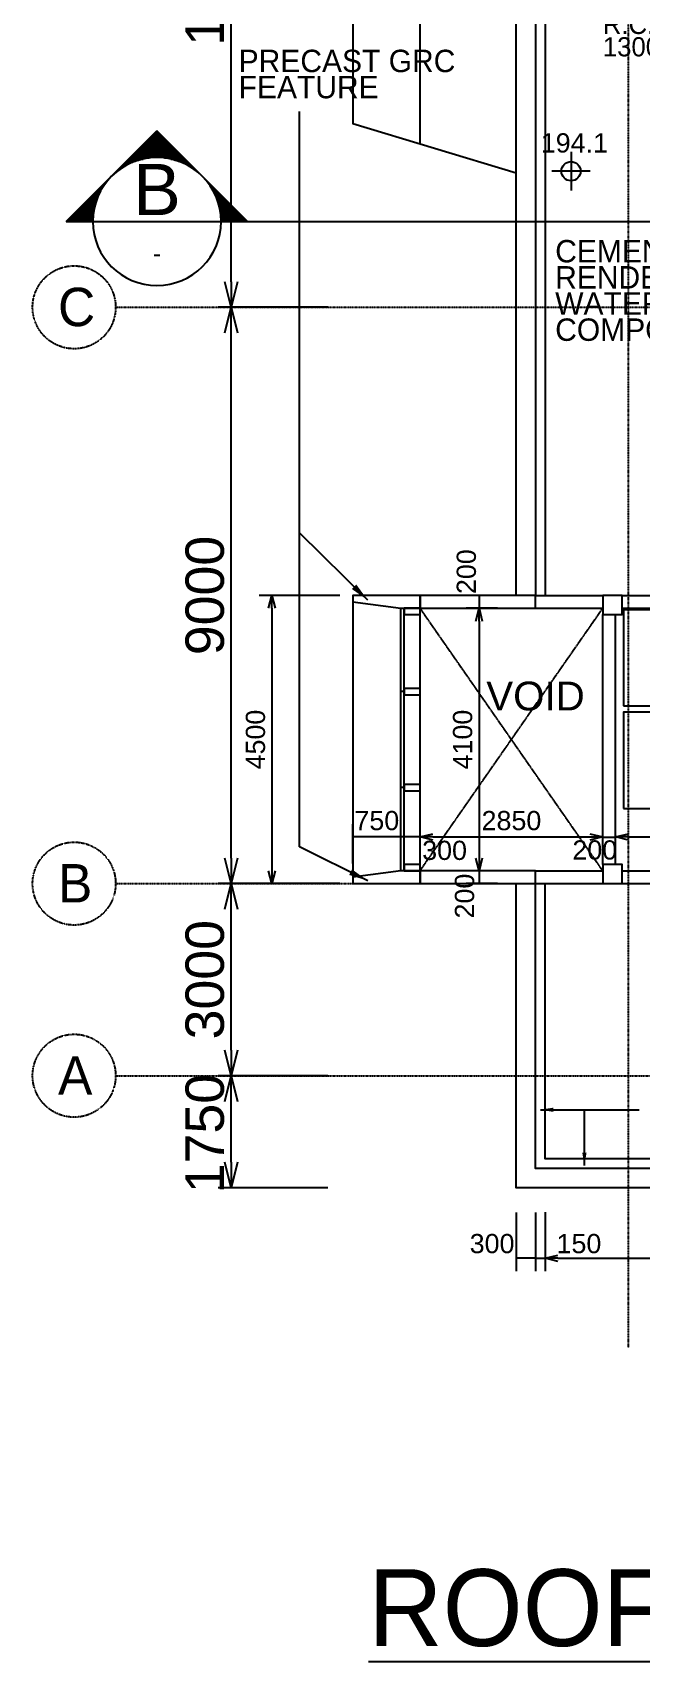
# Model space of a CAD drawing. Header units: millimetres. Extents: x 464 to 50148, y 310 to 56051.
# Drawn here: x 464 to 9961, y 1773 to 27210 of the extents above; entities that cross this region are included whole.
import ezdxf
from ezdxf.enums import TextEntityAlignment as Align

# ---------------------------------------------------------------- set-up
doc = ezdxf.new("R2010")
doc.units = ezdxf.units.MM
doc.linetypes.add('CENTER', pattern=[50.8, 31.75, -6.35, 6.35, -6.35])
doc.linetypes.add('DASHDOT', pattern=[1, 0.5, -0.25, 0, -0.25])
doc.layers.get('0').update_dxf_attribs({"color": 8})
doc.layers.get('Defpoints').update_dxf_attribs({"color": 8})
for name, color, linetype in [('A-032-PLAN LEVELS', 8, 'Continuous'), ('DLN020__', 8, 'DASHDOT'), ('DLN030', 8, 'Continuous'), ('DLN030_1', 8, 'Continuous'), ('DLN032__', 8, 'Continuous'), ('DLN040__', 8, 'Continuous'), ('DLN041__', 8, 'Continuous'), ('DLN052__', 8, 'Continuous'), ('DLN210__', 8, 'Continuous'), ('DLN220__', 8, 'Continuous'), ('DLN280__', 8, 'Continuous'), ('DLN314__', 8, 'Continuous'), ('DLN327__', 8, 'CENTER'), ('LEVEL', 8, 'Continuous'), ('MARK', 8, 'Continuous')]:
    doc.layers.add(name, color=color, linetype=linetype)
doc.styles.add('A_IAS_GRID$0$Standard', font='txt')
doc.styles.add('ROMANS', font='swissl.ttf')
doc.styles.add('SWIS721LT450', font='swissl.ttf')
doc.styles.add('SWIS721LT750', font='swissl.ttf')
doc.dimstyles.new('INTDIM', dxfattribs={"dimscale": 200, "dimtxt": 2.25, "dimasz": 1.5, "dimexe": 1, "dimexo": 0, "dimgap": 1, "dimtad": 1, "dimdec": 0, "dimrnd": 1, "dimzin": 1, "dimdsep": 46, "dimtxsty": 'SWIS721LT450', "dimcen": 1, "dimclrd": 256, "dimclre": 256, "dimclrt": 256, "dimaunit": 1, "dimadec": 3, "dimazin": 0, "dimtfac": 1, "dimtdec": 0, "dimtix": 1, "dimtmove": 2, "dimatfit": 0, "dimfxl": 1, "dimtolj": 1, "dimtzin": 0, "dimarcsym": 0})

# ---------------------------------------------------------------- blocks, each defined once
blk = doc.blocks.new('DIMARR')
for p, q in [((-1, 0.25), (0, 0)), ((-1, 0), (0, 0)), ((0, 0), (-1, -0.25))]:
    blk.add_line(p, q)
blk = doc.blocks.new('*D95')
at = {"layer": 'Defpoints', "color": 0, "transparency": 16777216}
for p in [(3561, 13919), (5269, 13919), (5269, 10919)]:
    blk.add_point(p, dxfattribs=at)
at = {"layer": 'DLN030_1', "lineweight": -2, "transparency": 16777216}
for p, q in [((5069, 13919), (3361, 13919)), ((3561, 11319), (3561, 13519)), ((5069, 10919), (3361, 10919))]:
    blk.add_line(p, q, dxfattribs=at)
at = {"layer": 'DLN030_1', "lineweight": -2, "transparency": 16777216, "xscale": 400, "yscale": 400, "zscale": 400}
for p, rotation in [((3561, 13919), 90), ((3561, 10919), 270)]:
    blk.add_blockref('DIMARR', p, dxfattribs=dict(at, rotation=rotation))
at = {"layer": 'DLN030_1', "transparency": 16777216, "insert": (3153, 12419), "char_height": 600, "attachment_point": 5, "rotation": 90, "style": 'SWIS721LT450'}
blk.add_mtext('\\A1;3000', dxfattribs=at)
blk = doc.blocks.new('*D96')
at = {"layer": 'Defpoints', "color": 0, "transparency": 16777216}
for p in [(3561, 22919), (5269, 22919), (5269, 13919)]:
    blk.add_point(p, dxfattribs=at)
at = {"layer": 'DLN030_1', "lineweight": -2, "transparency": 16777216}
for p, q in [((5069, 22919), (3361, 22919)), ((3561, 14319), (3561, 22519)), ((5069, 13919), (3361, 13919))]:
    blk.add_line(p, q, dxfattribs=at)
at = {"layer": 'DLN030_1', "lineweight": -2, "transparency": 16777216, "xscale": 400, "yscale": 400, "zscale": 400}
for p, rotation in [((3561, 22919), 90), ((3561, 13919), 270)]:
    blk.add_blockref('DIMARR', p, dxfattribs=dict(at, rotation=rotation))
at = {"layer": 'DLN030_1', "transparency": 16777216, "insert": (3153, 18419), "char_height": 600, "attachment_point": 5, "rotation": 90, "style": 'SWIS721LT450'}
blk.add_mtext('\\A1;9000', dxfattribs=at)
blk = doc.blocks.new('*D97')
at = {"layer": 'Defpoints', "color": 0, "transparency": 16777216}
for p in [(3561, 33419), (5269, 33419), (5269, 22919)]:
    blk.add_point(p, dxfattribs=at)
at = {"layer": 'DLN030_1', "lineweight": -2, "transparency": 16777216}
for p, q in [((5069, 33419), (3361, 33419)), ((3561, 23319), (3561, 33019)), ((5069, 22919), (3361, 22919))]:
    blk.add_line(p, q, dxfattribs=at)
at = {"layer": 'DLN030_1', "lineweight": -2, "transparency": 16777216, "xscale": 400, "yscale": 400, "zscale": 400}
for p, rotation in [((3561, 33419), 90), ((3561, 22919), 270)]:
    blk.add_blockref('DIMARR', p, dxfattribs=dict(at, rotation=rotation))
at = {"layer": 'DLN030_1', "transparency": 16777216, "insert": (3153, 28169), "char_height": 600, "attachment_point": 5, "rotation": 90, "style": 'SWIS721LT450'}
blk.add_mtext('\\A1;10500', dxfattribs=at)
blk = doc.blocks.new('*D103')
at = {"layer": 'Defpoints', "color": 0, "transparency": 16777216}
for p in [(3561, 10919), (5269, 10919), (5269, 9169)]:
    blk.add_point(p, dxfattribs=at)
at = {"layer": 'DLN030_1', "lineweight": -2, "transparency": 16777216}
for p, q in [((5069, 10919), (3361, 10919)), ((3561, 9569), (3561, 10519)), ((5069, 9169), (3361, 9169))]:
    blk.add_line(p, q, dxfattribs=at)
at = {"layer": 'DLN030_1', "lineweight": -2, "transparency": 16777216, "xscale": 400, "yscale": 400, "zscale": 400}
for p, rotation in [((3561, 10919), 90), ((3561, 9169), 270)]:
    blk.add_blockref('DIMARR', p, dxfattribs=dict(at, rotation=rotation))
at = {"layer": 'DLN030_1', "transparency": 16777216, "insert": (3153, 10016), "char_height": 600, "attachment_point": 5, "rotation": 90, "style": 'SWIS721LT450'}
blk.add_mtext('\\A1;1750', dxfattribs=at)
blk = doc.blocks.new('*D125')
at = {"layer": 'Defpoints', "color": 0, "transparency": 16777216}
for p in [(8009, 8986), (8309, 8986), (8009, 8069)]:
    blk.add_point(p, dxfattribs=at)
at = {"layer": 'DLN030', "lineweight": -2, "transparency": 16777216}
for p, q in [((8009, 8786), (8009, 7869)), ((8309, 8786), (8309, 7869)), ((8309, 8069), (8009, 8069))]:
    blk.add_line(p, q, dxfattribs=at)
at = {"layer": 'DLN030', "transparency": 16777216, "insert": (7632, 8296), "char_height": 300, "attachment_point": 5, "style": 'SWIS721LT450'}
blk.add_mtext('\\A1;300', dxfattribs=at)
blk = doc.blocks.new('*D126')
at = {"layer": 'Defpoints', "color": 0, "transparency": 16777216}
for p in [(8459, 8991), (42559, 9037), (42559, 8069)]:
    blk.add_point(p, dxfattribs=at)
at = {"layer": 'DLN030', "lineweight": -2, "transparency": 16777216}
for p, q in [((8459, 8791), (8459, 7869)), ((42559, 8837), (42559, 7869)), ((8659, 8069), (42359, 8069))]:
    blk.add_line(p, q, dxfattribs=at)
at = {"layer": 'DLN030', "lineweight": -2, "transparency": 16777216, "xscale": 200, "yscale": 200, "zscale": 200, "rotation": 180}
blk.add_blockref('DIMARR', (8459, 8069), dxfattribs=at)
at = {"layer": 'DLN030', "lineweight": -2, "transparency": 16777216, "xscale": 200, "yscale": 200, "zscale": 200}
blk.add_blockref('DIMARR', (42559, 8069), dxfattribs=at)
at = {"layer": 'DLN030', "transparency": 16777216, "insert": (25509, 8324), "char_height": 300, "attachment_point": 5, "style": 'SWIS721LT450'}
blk.add_mtext('\\A1;34100', dxfattribs=at)
blk = doc.blocks.new('*D128')
at = {"layer": 'Defpoints', "color": 0, "transparency": 16777216}
for p in [(9359, 14648), (6509, 14027), (9359, 14027)]:
    blk.add_point(p, dxfattribs=at)
at = {"layer": 'DLN030', "lineweight": -2, "transparency": 16777216}
for p, q in [((6509, 14227), (6509, 14848)), ((9359, 14227), (9359, 14848)), ((6709, 14648), (9159, 14648))]:
    blk.add_line(p, q, dxfattribs=at)
at = {"layer": 'DLN030', "lineweight": -2, "transparency": 16777216, "xscale": 200, "yscale": 200, "zscale": 200, "rotation": 180}
blk.add_blockref('DIMARR', (6509, 14648), dxfattribs=at)
at = {"layer": 'DLN030', "lineweight": -2, "transparency": 16777216, "xscale": 200, "yscale": 200, "zscale": 200}
blk.add_blockref('DIMARR', (9359, 14648), dxfattribs=at)
at = {"layer": 'DLN030', "transparency": 16777216, "insert": (7934, 14902), "char_height": 300, "attachment_point": 5, "style": 'SWIS721LT450'}
blk.add_mtext('\\A1;2850', dxfattribs=at)
blk = doc.blocks.new('*D129')
at = {"layer": 'Defpoints', "color": 0, "transparency": 16777216}
for p in [(5459, 14648), (5459, 14033), (6209, 14033)]:
    blk.add_point(p, dxfattribs=at)
at = {"layer": 'DLN030', "lineweight": -2, "transparency": 16777216}
for p, q in [((5459, 14233), (5459, 14848)), ((6209, 14233), (6209, 14848)), ((6209, 14648), (5459, 14648))]:
    blk.add_line(p, q, dxfattribs=at)
at = {"layer": 'DLN030', "transparency": 16777216, "insert": (5834, 14902), "char_height": 300, "attachment_point": 5, "style": 'SWIS721LT450'}
blk.add_mtext('\\A1;750', dxfattribs=at)
blk = doc.blocks.new('*D130')
at = {"layer": 'Defpoints', "color": 0, "transparency": 16777216}
for p in [(7916, 18419), (7428, 18219), (7916, 18219)]:
    blk.add_point(p, dxfattribs=at)
at = {"layer": 'DLN030', "lineweight": -2, "transparency": 16777216}
for p, q in [((7716, 18419), (7228, 18419)), ((7428, 18419), (7428, 18219)), ((7716, 18219), (7228, 18219))]:
    blk.add_line(p, q, dxfattribs=at)
at = {"layer": 'DLN030', "transparency": 16777216, "insert": (7232, 18791), "char_height": 300, "attachment_point": 5, "rotation": 90, "style": 'SWIS721LT450'}
blk.add_mtext('\\A1;200', dxfattribs=at)
blk = doc.blocks.new('*D131')
at = {"layer": 'Defpoints', "color": 0, "transparency": 16777216}
for p in [(7916, 18219), (7428, 14119), (7916, 14119)]:
    blk.add_point(p, dxfattribs=at)
at = {"layer": 'DLN030', "lineweight": -2, "transparency": 16777216}
for p, q in [((7716, 18219), (7228, 18219)), ((7428, 18019), (7428, 14319)), ((7716, 14119), (7228, 14119))]:
    blk.add_line(p, q, dxfattribs=at)
at = {"layer": 'DLN030', "lineweight": -2, "transparency": 16777216, "xscale": 200, "yscale": 200, "zscale": 200}
for p, rotation in [((7428, 18219), 90), ((7428, 14119), 270)]:
    blk.add_blockref('DIMARR', p, dxfattribs=dict(at, rotation=rotation))
at = {"layer": 'DLN030', "transparency": 16777216, "insert": (7174, 16169), "char_height": 300, "attachment_point": 5, "rotation": 90, "style": 'SWIS721LT450'}
blk.add_mtext('\\A1;4100', dxfattribs=at)
blk = doc.blocks.new('*D132')
at = {"layer": 'Defpoints', "color": 0, "transparency": 16777216}
for p in [(7916, 14119), (7428, 13919), (7916, 13919)]:
    blk.add_point(p, dxfattribs=at)
at = {"layer": 'DLN030', "lineweight": -2, "transparency": 16777216}
for p, q in [((7716, 14119), (7228, 14119)), ((7428, 14119), (7428, 13919)), ((7716, 13919), (7228, 13919))]:
    blk.add_line(p, q, dxfattribs=at)
at = {"layer": 'DLN030', "transparency": 16777216, "insert": (7204, 13725), "char_height": 300, "attachment_point": 5, "rotation": 90, "style": 'SWIS721LT450'}
blk.add_mtext('\\A1;200', dxfattribs=at)
blk = doc.blocks.new('*X10')
for p, q in [((56778, 54762), (57110, 54762)), ((56790, 54775), (57097, 54775)), ((56803, 54788), (57085, 54788)), ((56815, 54800), (57072, 54800)), ((56828, 54812), (57060, 54812)), ((56840, 54825), (57047, 54825)), ((56853, 54838), (57035, 54838)), ((56865, 54850), (57022, 54850)), ((56878, 54862), (57010, 54862)), ((56890, 54875), (56997, 54875)), ((56903, 54888), (56985, 54888)), ((56915, 54900), (56972, 54900)), ((56928, 54912), (56960, 54912)), ((56940, 54925), (56947, 54925)), ((56578, 54562), (56661, 54562)), ((56590, 54575), (56694, 54575)), ((56603, 54588), (56732, 54588)), ((56615, 54600), (56781, 54600)), ((56628, 54612), (56853, 54612)), ((56640, 54625), (57247, 54625)), ((56653, 54638), (57235, 54638)), ((56665, 54650), (57222, 54650)), ((56678, 54662), (57210, 54662)), ((56690, 54675), (57197, 54675)), ((56703, 54688), (57185, 54688)), ((56715, 54700), (57172, 54700)), ((56728, 54712), (57160, 54712)), ((56740, 54725), (57147, 54725)), ((56753, 54738), (57135, 54738)), ((56765, 54750), (57122, 54750)), ((57034, 54612), (57260, 54612)), ((57107, 54600), (57272, 54600)), ((57155, 54588), (57285, 54588)), ((57194, 54575), (57297, 54575)), ((57227, 54562), (57310, 54562)), ((56390, 54375), (56391, 54375)), ((56403, 54388), (56403, 54388)), ((56428, 54412), (56428, 54412)), ((56440, 54425), (56442, 54425)), ((56453, 54438), (56456, 54438)), ((56465, 54450), (56471, 54450)), ((56478, 54462), (56487, 54462)), ((56490, 54475), (56503, 54475)), ((56503, 54488), (56521, 54488)), ((56515, 54500), (56540, 54500)), ((56528, 54512), (56560, 54512)), ((56540, 54525), (56582, 54525)), ((56553, 54538), (56606, 54538)), ((56565, 54550), (56632, 54550)), ((57256, 54550), (57322, 54550)), ((57282, 54538), (57335, 54538)), ((57305, 54525), (57347, 54525)), ((57327, 54512), (57360, 54512)), ((57348, 54500), (57372, 54500)), ((57366, 54488), (57385, 54488)), ((57384, 54475), (57397, 54475)), ((57401, 54462), (57410, 54462)), ((57417, 54450), (57422, 54450)), ((57432, 54438), (57435, 54438)), ((57446, 54425), (57447, 54425)), ((57460, 54412), (57460, 54412)), ((57485, 54388), (57485, 54388)), ((57496, 54375), (57497, 54375)), ((56203, 54188), (56265, 54188)), ((56215, 54200), (56271, 54200)), ((56228, 54212), (56278, 54212)), ((56240, 54225), (56284, 54225)), ((56253, 54238), (56291, 54238)), ((56265, 54250), (56298, 54250)), ((56278, 54262), (56306, 54262)), ((56290, 54275), (56314, 54275)), ((56303, 54288), (56322, 54288)), ((56315, 54300), (56331, 54300)), ((56328, 54312), (56340, 54312)), ((56340, 54325), (56349, 54325)), ((56353, 54338), (56359, 54338)), ((56365, 54350), (56369, 54350)), ((56378, 54362), (56380, 54362)), ((57508, 54362), (57510, 54362)), ((57518, 54350), (57522, 54350)), ((57529, 54338), (57535, 54338)), ((57538, 54325), (57547, 54325)), ((57548, 54312), (57560, 54312)), ((57557, 54300), (57572, 54300)), ((57565, 54288), (57585, 54288)), ((57574, 54275), (57597, 54275)), ((57582, 54262), (57610, 54262)), ((57589, 54250), (57622, 54250)), ((57596, 54238), (57635, 54238)), ((57603, 54225), (57647, 54225)), ((57610, 54212), (57660, 54212)), ((57616, 54200), (57672, 54200)), ((57622, 54188), (57685, 54188)), ((56015, 54000), (56206, 54000)), ((56028, 54012), (56208, 54012)), ((56040, 54025), (56210, 54025)), ((56053, 54038), (56213, 54038)), ((56065, 54050), (56216, 54050)), ((56078, 54062), (56219, 54062)), ((56090, 54075), (56223, 54075)), ((56103, 54088), (56227, 54088)), ((56115, 54100), (56231, 54100)), ((56128, 54112), (56235, 54112)), ((56140, 54125), (56239, 54125)), ((56153, 54138), (56244, 54138)), ((56165, 54150), (56249, 54150)), ((56178, 54162), (56254, 54162)), ((56190, 54175), (56260, 54175)), ((57628, 54175), (57697, 54175)), ((57634, 54162), (57710, 54162)), ((57639, 54150), (57722, 54150)), ((57644, 54138), (57735, 54138)), ((57648, 54125), (57747, 54125)), ((57653, 54112), (57760, 54112)), ((57657, 54100), (57772, 54100)), ((57661, 54088), (57785, 54088)), ((57665, 54075), (57797, 54075)), ((57668, 54062), (57810, 54062)), ((57671, 54050), (57822, 54050)), ((57674, 54038), (57835, 54038)), ((57677, 54025), (57847, 54025)), ((57680, 54012), (57860, 54012)), ((57682, 54000), (57872, 54000)), ((55890, 53875), (56194, 53875)), ((55903, 53888), (56194, 53888)), ((55915, 53900), (56194, 53900)), ((55928, 53912), (56195, 53912)), ((55940, 53925), (56196, 53925)), ((55953, 53938), (56197, 53938)), ((55965, 53950), (56198, 53950)), ((55978, 53962), (56200, 53962)), ((55990, 53975), (56201, 53975)), ((56003, 53988), (56203, 53988)), ((57684, 53988), (57885, 53988)), ((57686, 53975), (57897, 53975)), ((57688, 53962), (57910, 53962)), ((57689, 53950), (57922, 53950)), ((57691, 53938), (57935, 53938)), ((57692, 53925), (57947, 53925)), ((57692, 53912), (57960, 53912)), ((57693, 53900), (57972, 53900)), ((57694, 53888), (57985, 53888)), ((57694, 53875), (57997, 53875))]:
    blk.add_line(p, q)
blk = doc.blocks.new('SECHL')
at = {"layer": 'MARK'}
for p, q in [((-3.414, 0), (-2, 1.414)), ((-0.586, 0), (-2, 1.414)), ((-3.414, 0), (0, 0))]:
    blk.add_line(p, q, dxfattribs=at)
for start, end in [(0, 180), (180, 0)]:
    blk.add_arc((-2, 0), 1, start, end, dxfattribs=at)
at = {"layer": 'MARK', "xscale": 0.001333333333604969, "yscale": 0.001333333333604969, "zscale": 0.001333333333604969}
blk.add_blockref('*X10', (-77.925, -71.824), dxfattribs=at)
at = {"layer": 'MARK', "style": 'ROMANS'}
for tag, height, p in [('SECHL1', 0.8, (-2, 0.5)), ('SECHL2', 0.267, (-2, -0.5))]:
    blk.add_attdef(tag, text='', height=height, dxfattribs=at).set_placement(p, align=Align.MIDDLE)
blk = doc.blocks.new('*D153')
at = {"layer": 'Defpoints', "color": 0, "transparency": 16777216}
for p in [(9359, 14642), (9359, 14027), (9559, 14027)]:
    blk.add_point(p, dxfattribs=at)
at = {"layer": 'DLN030', "lineweight": -2, "transparency": 16777216}
for p, q in [((9359, 14227), (9359, 14842)), ((9559, 14227), (9559, 14842)), ((9559, 14642), (9359, 14642))]:
    blk.add_line(p, q, dxfattribs=at)
at = {"layer": 'DLN030', "transparency": 16777216, "insert": (9234, 14443), "char_height": 300, "attachment_point": 5, "style": 'SWIS721LT450'}
blk.add_mtext('\\A1;200', dxfattribs=at)
blk = doc.blocks.new('*D154')
at = {"layer": 'Defpoints', "color": 0, "transparency": 16777216}
for p in [(12759, 14648), (9559, 14027), (12759, 14027)]:
    blk.add_point(p, dxfattribs=at)
at = {"layer": 'DLN030', "lineweight": -2, "transparency": 16777216}
for p, q in [((9559, 14227), (9559, 14848)), ((12759, 14227), (12759, 14848)), ((9759, 14648), (12559, 14648))]:
    blk.add_line(p, q, dxfattribs=at)
at = {"layer": 'DLN030', "lineweight": -2, "transparency": 16777216, "xscale": 200, "yscale": 200, "zscale": 200, "rotation": 180}
blk.add_blockref('DIMARR', (9559, 14648), dxfattribs=at)
at = {"layer": 'DLN030', "lineweight": -2, "transparency": 16777216, "xscale": 200, "yscale": 200, "zscale": 200}
blk.add_blockref('DIMARR', (12759, 14648), dxfattribs=at)
at = {"layer": 'DLN030', "transparency": 16777216, "insert": (11159, 14902), "char_height": 300, "attachment_point": 5, "style": 'SWIS721LT450'}
blk.add_mtext('\\A1;3200', dxfattribs=at)
blk = doc.blocks.new('*D162')
at = {"layer": 'Defpoints', "color": 0, "transparency": 16777216}
for p in [(8309, 8986), (8459, 8986), (8459, 8069)]:
    blk.add_point(p, dxfattribs=at)
at = {"layer": 'DLN030', "lineweight": -2, "transparency": 16777216}
for p, q in [((8309, 8786), (8309, 7869)), ((8459, 8786), (8459, 7869)), ((8309, 8069), (8459, 8069))]:
    blk.add_line(p, q, dxfattribs=at)
at = {"layer": 'DLN030', "transparency": 16777216, "insert": (8987, 8296), "char_height": 300, "attachment_point": 5, "style": 'SWIS721LT450'}
blk.add_mtext('\\A1;150', dxfattribs=at)
blk = doc.blocks.new('MAGENTA')
at = {"layer": 'DLN314__'}
blk.add_line((-212508, -468222), (-212508, -468172), dxfattribs=at)
blk.add_lwpolyline([(-212458, -468472), (-212458, -468222), (-212558, -468222), (-212558, -468472)], close=True, dxfattribs=at)
blk = doc.blocks.new('*D169')
at = {"layer": 'Defpoints', "color": 0, "transparency": 16777216}
for p in [(6209, 14648), (6209, 14033), (6509, 14033)]:
    blk.add_point(p, dxfattribs=at)
at = {"layer": 'DLN030', "lineweight": -2, "transparency": 16777216}
for p, q in [((6209, 14233), (6209, 14848)), ((6509, 14233), (6509, 14848)), ((6509, 14648), (6209, 14648))]:
    blk.add_line(p, q, dxfattribs=at)
at = {"layer": 'DLN030', "transparency": 16777216, "insert": (6891, 14437), "char_height": 300, "attachment_point": 5, "style": 'SWIS721LT450'}
blk.add_mtext('\\A1;300', dxfattribs=at)
blk = doc.blocks.new('ELEX')
at = {"layer": 'DLN032__'}
for p, q in [((0, 0.5), (0, -0.5)), ((0.5, 0), (-0.5, 0))]:
    blk.add_line(p, q, dxfattribs=at)
blk.add_circle((0, 0), 0.25, dxfattribs=at)
at = {"layer": 'DLN032__', "style": 'ROMANS'}
blk.add_attdef('ELEX', (0.257, 0.354), '', height=0.5, dxfattribs=at)
blk = doc.blocks.new('*D180')
at = {"layer": 'Defpoints', "color": 0, "transparency": 16777216}
for p in [(5459, 18419), (4196, 13919), (5459, 13919)]:
    blk.add_point(p, dxfattribs=at)
at = {"layer": 'DLN030', "lineweight": -2, "transparency": 16777216}
for p, q in [((5259, 18419), (3996, 18419)), ((4196, 18219), (4196, 14119)), ((5259, 13919), (3996, 13919))]:
    blk.add_line(p, q, dxfattribs=at)
at = {"layer": 'DLN030', "lineweight": -2, "transparency": 16777216, "xscale": 200, "yscale": 200, "zscale": 200}
for p, rotation in [((4196, 18419), 90), ((4196, 13919), 270)]:
    blk.add_blockref('DIMARR', p, dxfattribs=dict(at, rotation=rotation))
at = {"layer": 'DLN030', "transparency": 16777216, "insert": (3942, 16169), "char_height": 300, "attachment_point": 5, "rotation": 90, "style": 'SWIS721LT450'}
blk.add_mtext('\\A1;4500', dxfattribs=at)

msp = doc.modelspace()

# ---------------------------------------------------------------- linework, layer by layer
at = {"layer": 'DLN020__'}
for p, q in [((9759.5, 6669.5), (9759.5, 51919.5)), ((9759.5, 6669.5), (9759.5, 51919.5)), ((1759.5, 22919.5), (45509.5, 22919.5)), ((1759.5, 13919.5), (45509.5, 13919.5)), ((1759.5, 10919.5), (45509.5, 10919.5))]:
    msp.add_line(p, q, dxfattribs=at)
for centre in [(1111.8, 22919.5), (1111.8, 13919.5), (1111.8, 10919.5)]:
    msp.add_circle(centre, 647.6, dxfattribs=at)
at = {"layer": 'DLN052__', "ltscale": 0.5}
msp.add_line((4403.7, 24259.3), (12208.6, 24259.3), dxfattribs=at)
at = {"layer": 'DLN210__'}
for p, q in [((6509.5, 25472.3), (6509.5, 29340.1)), ((5459.5, 18319.5), (5459.5, 14020.1)), ((8309.5, 18419.5), (9359.5, 18419.5)), ((9659.5, 18419.5), (12959.5, 18419.5)), ((8309.5, 18219.5), (9359.5, 18219.5)), ((9359.5, 14219.5), (9359.5, 18119.5)), ((9559.5, 14219.5), (9559.5, 18119.5)), ((9659.5, 18219.5), (12959.5, 18219.5)), ((8309.5, 14119.5), (9359.5, 14119.5)), ((9659.5, 14119.5), (12959.5, 14119.5)), ((8309.5, 13919.5), (9359.5, 13919.5)), ((9659.5, 13919.5), (12959.5, 13919.5))]:
    msp.add_line(p, q, dxfattribs=at)
msp.add_lwpolyline([(5459.5, 29669.5), (5459.5, 25788.2), (8009.5, 25021.1)], dxfattribs=at)
for points in [[(6509.5, 18419.5), (5459.5, 18419.5), (5459.5, 18319.5), (6209.5, 18219.5), (6509.5, 18219.5)], [(6509.5, 14119.5), (6259.5, 14119.5), (6209.5, 14119.5), (5459.5, 14020.1), (5459.5, 13919.5), (6509.5, 13919.5)]]:
    msp.add_lwpolyline(points, close=True, dxfattribs=at)
at = {"layer": 'DLN220__'}
for points in [[(9684.5, 16694.5), (11184.5, 16694.5), (11184.5, 18194.5), (9684.5, 18194.5)], [(9684.5, 15094.5), (11184.5, 15094.5), (11184.5, 16594.5), (9684.5, 16594.5)]]:
    msp.add_lwpolyline(points, close=True, dxfattribs=at)
at = {"layer": 'DLN280__'}
for points in [[(8309.5, 18419.5), (8059.5, 18419.5), (6509.5, 18419.5), (6509.5, 18219.5), (8309.5, 18219.5)], [(9359.5, 18119.5), (9659.5, 18119.5), (9659.5, 18419.5), (9359.5, 18419.5)], [(8309.5, 14119.5), (6509.5, 14119.5), (6509.5, 13919.5), (8309.5, 13919.5)], [(9359.5, 13919.5), (9659.5, 13919.5), (9659.5, 14219.5), (9359.5, 14219.5)]]:
    msp.add_lwpolyline(points, close=True, dxfattribs=at)
at = {"layer": 'DLN314__'}
for p, q in [((8009.5, 18419.5), (8009.5, 28869.5)), ((8309.5, 28775.4), (8309.5, 18419.5)), ((8459.5, 28728.3), (8459.5, 18419.5)), ((6209.5, 14119.5), (6209.5, 18219.5)), ((6259.5, 14119.5), (6259.5, 18219.5)), ((6509.5, 14119.5), (6509.5, 18219.5))]:
    msp.add_line(p, q, dxfattribs=at)
for points in [[(6509.5, 18219.5), (6259.5, 18219.5), (6259.5, 18119.5), (6509.5, 18119.5)], [(6509.5, 14219.5), (6259.5, 14219.5), (6259.5, 14119.5), (6509.5, 14119.5)]]:
    msp.add_lwpolyline(points, close=True, dxfattribs=at)
for points in [[(22659.5, 9169.5), (8009.5, 9169.5), (8009.5, 13919.5)], [(22600.6, 9469.5), (8309.5, 9469.5), (8309.5, 13919.5)], [(22571.2, 9619.5), (8459.5, 9619.5), (8459.5, 13919.5)]]:
    msp.add_lwpolyline(points, dxfattribs=at)
at = {"layer": 'DLN327__', "ltscale": 0.02}
for p, q in [((6509.5, 14121.8), (9359.5, 18219.5)), ((9359.5, 14119.5), (6509.5, 18219.5))]:
    msp.add_line(p, q, dxfattribs=at)

# ---------------------------------------------------------------- block references
at = {"layer": 'A-032-PLAN LEVELS'}
ref = msp.add_blockref('ELEX', (8863.6, 25044.9), dxfattribs=dict(at, xscale=600, yscale=600, zscale=600))
ref.add_attrib('ELEX', '194.1', (8392.1, 25336.6), dxfattribs={"layer": 'LEVEL', "height": 300, "style": 'ROMANS'})
at = {"layer": 'DLN052__', "xscale": 1000, "yscale": 1000, "zscale": 1000}
msp.add_blockref('SECHL', (4403.7, 24259.3), dxfattribs=at).add_auto_attribs({'SECHL1': 'B', 'SECHL2': '-'})
at = {"layer": 'DLN314__', "rotation": 89.99999999999999}
for p in [(-461962.5, 229427), (-461962.5, 227927)]:
    msp.add_blockref('MAGENTA', p, dxfattribs=at)

# ---------------------------------------------------------------- texts
at = {"layer": 'DLN020__', "char_height": 600, "width": 17069.008, "attachment_point": 1, "style": 'A_IAS_GRID$0$Standard'}
for s, insert in [('C', (860.9, 23224.8)), ('B', (860.9, 14224.8)), ('A', (860.9, 11224.8))]:
    msp.add_mtext(s, dxfattribs=dict(at, insert=insert))
at = {"layer": 'DLN040__', "line_spacing_factor": 0.7, "style": 'SWIS721LT750'}
for s, insert, char_height, width, attachment_point in [('{\\fUnivers|b0|i0|c0|p34;R.C. PARAPET \\P1300 (H) A.S.F.L.}', (9360.1, 27488), 300, 4255.859, 1), ('{\\fUnivers|b0|i0|c0|p34;PRECAST GRC FEATURE}', (3678.7, 26178.5), 350, 4317.27, 7)]:
    msp.add_mtext(s, dxfattribs=dict(at, insert=insert, char_height=char_height, width=width, attachment_point=attachment_point))
at = {"layer": 'DLN040__', "insert": (5702, 1995.8), "char_height": 1200, "width": 19692, "attachment_point": 7, "style": 'SWIS721LT750'}
msp.add_mtext('{\\fUnivers|b0|i0|c0|p34;\\LROOF PLAN}', dxfattribs=at)
at = {"layer": 'DLN041__', "insert": (8616.6, 22390.3), "char_height": 350, "width": 4496.923, "attachment_point": 7, "line_spacing_factor": 0.7, "style": 'SWIS721LT750'}
msp.add_mtext('{\\fUnivers|b0|i0|c0|p34;CEMENT RENDERING WITH WATERPROOF COMPOUND}', dxfattribs=at)
at = {"layer": 'DLN041__', "insert": (7541.3, 16617.9), "char_height": 450, "width": 7093.931, "attachment_point": 7, "style": 'SWIS721LT750'}
msp.add_mtext('VOID', dxfattribs=at)

# ---------------------------------------------------------------- dimensions: what is measured, and where the dimension line sits
at = {"layer": 'DLN030'}
for base, p1, p2, angle, picture, middle in [((7427.9, 18219.5), (7915.6, 18419.5), (7915.6, 18219.5), 90, '*D130', (7232.4, 18791.4)), ((7427.9, 13919.5), (7915.6, 14119.5), (7915.6, 13919.5), 90, '*D132', (7203.8, 13725.4)), ((8459.5, 8069.5), (8309.5, 8986), (8459.5, 8986), 180, '*D162', (8986.7, 8296.5))]:
    dim = msp.add_linear_dim(base=base, p1=p1, p2=p2, angle=angle, dimstyle='INTDIM', override={"dimscale": 1, "dimtxt": 300, "dimasz": 200, "dimexe": 200, "dimexo": 200, "dimgap": 100, "dimrnd": 0, "dimzin": 0, "dimblk": 'DIMARR', "dimcen": 200, "dimclrt": 256}, dxfattribs=at)
    dim.commit()
    dim.dimension.update_dxf_attribs({"geometry": picture, "text_midpoint": middle, "dimtype": 160})
for base, p1, p2, picture, middle in [((4195.9, 13919.5), (5459.5, 18419.5), (5459.5, 13919.5), '*D180', (3941.7, 16169.5)), ((7427.9, 14119.5), (7915.6, 18219.5), (7915.6, 14119.5), '*D131', (7173.7, 16169.5))]:
    dim = msp.add_linear_dim(base=base, p1=p1, p2=p2, angle=90, dimstyle='INTDIM', override={"dimscale": 1, "dimtxt": 300, "dimasz": 200, "dimexe": 200, "dimexo": 200, "dimgap": 100, "dimrnd": 0, "dimzin": 0, "dimblk": 'DIMARR', "dimcen": 200, "dimclrt": 256}, dxfattribs=at)
    dim.commit()
    dim.dimension.update_dxf_attribs({"geometry": picture, "text_midpoint": middle})
for base, p1, p2, picture, middle in [((5459.5, 14648), (6209.5, 14032.8), (5459.5, 14032.8), '*D129', (5834.5, 14902.2)), ((9359.5, 14648), (6509.5, 14026.5), (9359.5, 14026.5), '*D128', (7934.5, 14902.2)), ((12759.5, 14648), (9559.5, 14026.5), (12759.5, 14026.5), '*D154', (11159.5, 14902.2)), ((42559.5, 8069.5), (8459.5, 8991.4), (42559.5, 9037), '*D126', (25509.5, 8323.7))]:
    dim = msp.add_linear_dim(base=base, p1=p1, p2=p2, dimstyle='INTDIM', override={"dimscale": 1, "dimtxt": 300, "dimasz": 200, "dimexe": 200, "dimexo": 200, "dimgap": 100, "dimrnd": 0, "dimzin": 0, "dimblk": 'DIMARR', "dimcen": 200, "dimclrt": 256}, dxfattribs=at)
    dim.commit()
    dim.dimension.update_dxf_attribs({"geometry": picture, "text_midpoint": middle})
for base, p1, p2, picture, middle in [((6209.5, 14648), (6509.5, 14032.8), (6209.5, 14032.8), '*D169', (6891.4, 14437.5)), ((9359.5, 14641.8), (9559.5, 14026.5), (9359.5, 14026.5), '*D153', (9233.7, 14442.6)), ((8009.5, 8069.5), (8309.5, 8986), (8009.5, 8986), '*D125', (7632.2, 8296.5))]:
    dim = msp.add_linear_dim(base=base, p1=p1, p2=p2, dimstyle='INTDIM', override={"dimscale": 1, "dimtxt": 300, "dimasz": 200, "dimexe": 200, "dimexo": 200, "dimgap": 100, "dimrnd": 0, "dimzin": 0, "dimblk": 'DIMARR', "dimcen": 200, "dimclrt": 256}, dxfattribs=at)
    dim.commit()
    dim.dimension.update_dxf_attribs({"geometry": picture, "text_midpoint": middle, "dimtype": 160})
at = {"layer": 'DLN030_1'}
for base, p1, p2, picture, middle in [((3561.2, 33419.5), (5269.5, 22919.5), (5269.5, 33419.5), '*D97', (3152.9, 28169.5)), ((3561.2, 22919.5), (5269.5, 13919.5), (5269.5, 22919.5), '*D96', (3152.9, 18419.5)), ((3561.2, 13919.5), (5269.5, 10919.5), (5269.5, 13919.5), '*D95', (3152.9, 12419.5))]:
    dim = msp.add_linear_dim(base=base, p1=p1, p2=p2, angle=90, dimstyle='INTDIM', override={"dimscale": 1, "dimtxt": 600, "dimasz": 400, "dimexe": 200, "dimexo": 200, "dimgap": 100, "dimrnd": 0, "dimzin": 0, "dimblk": 'DIMARR', "dimcen": 200, "dimclrt": 256}, dxfattribs=at)
    dim.commit()
    dim.dimension.update_dxf_attribs({"geometry": picture, "text_midpoint": middle})
dim = msp.add_linear_dim(base=(3561.2, 10919.5), p1=(5269.5, 9169.5), p2=(5269.5, 10919.5), angle=90, dimstyle='INTDIM', override={"dimscale": 1, "dimtxt": 600, "dimasz": 400, "dimexe": 200, "dimexo": 200, "dimgap": 100, "dimrnd": 0, "dimzin": 0, "dimblk": 'DIMARR', "dimcen": 200, "dimclrt": 256}, dxfattribs=at)
dim.commit()
dim.dimension.update_dxf_attribs({"geometry": '*D103', "text_midpoint": (3152.9, 10016.1), "dimtype": 160})

# ---------------------------------------------------------------- leaders
at = {"layer": 'DLN040__'}
for points, override in [([(5692.9, 13964.8), (4627.4, 14495.3), (4627.4, 25978.4)], {"dimtad": 0}), ([(5692.9, 18344.2), (4627.4, 19397.2), (4627.4, 25978.4)], {"dimtad": 0}), ([(8386, 10387.7), (9927.8, 10387.7)], {"dimscale": 1, "dimtxt": 300, "dimasz": 200, "dimexe": 200, "dimexo": 200, "dimgap": 100, "dimtad": 0, "dimrnd": 0, "dimzin": 0, "dimcen": 200, "dimclrt": 256}), ([(9072.5, 9515.6), (9072.5, 10387.7)], {"dimscale": 1, "dimtxt": 300, "dimasz": 200, "dimexe": 200, "dimexo": 200, "dimgap": 100, "dimtad": 0, "dimrnd": 0, "dimzin": 0, "dimcen": 200, "dimclrt": 256})]:
    msp.add_leader(points, dimstyle='INTDIM', override=override, dxfattribs=at)

doc.saveas('drawing.dxf')
